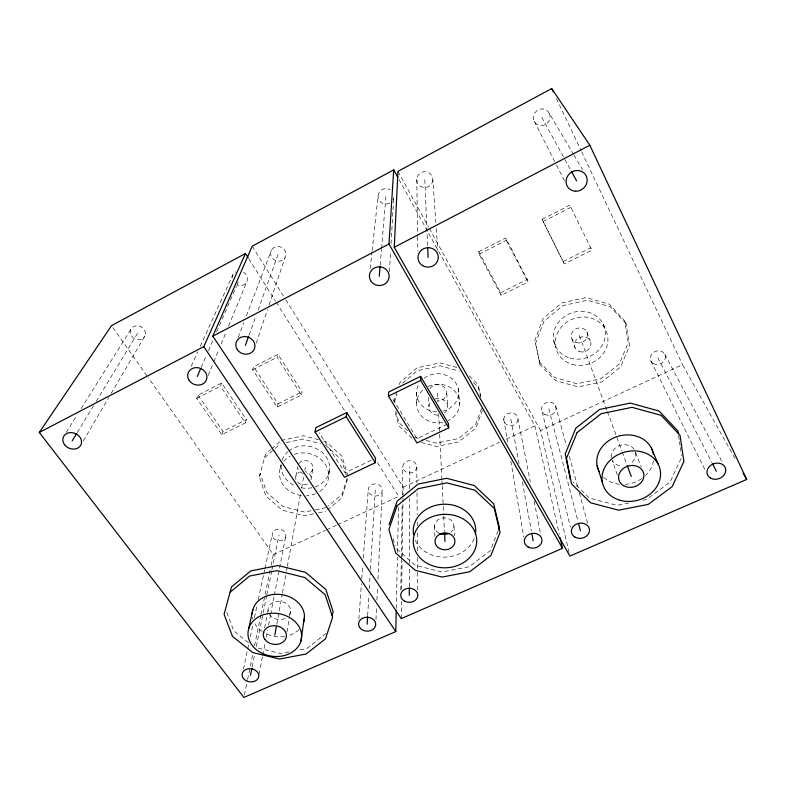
<?xml version="1.0" encoding="UTF-8"?>
<svg xmlns="http://www.w3.org/2000/svg" width="786" height="786" viewBox="0 0 786 786"><rect width="100%" height="100%" fill="white"/><g stroke="black" fill="none" stroke-linecap="round" stroke-linejoin="round"><path stroke-width="0.59" stroke-dasharray="3.93 2.95" d="M409.31 586.749L409.388 568.386M409.408 563.493L409.663 498.629M409.703 488.833L409.791 466.805M400.801 590.198L401.292 559.603M401.312 558.384L402.177 504.543M402.324 494.758L402.776 466.619M401.243 618.621L401.499 601.575M401.675 589.402L402.088 561.41M402.157 556.537L402.953 502.981M402.972 501.763L403.022 498.118M403.041 496.899L403.189 487.163L284.758 298.13M396.291 608.433L397.411 557.274M397.52 552.401L398.502 507.324M375.973 619.555L376.632 606.134M376.926 600.023L377.585 586.602M377.948 579.272L382.31 490.15M389.424 271.632L390.622 251.048M391.045 243.788L392.951 211.1M393.02 209.891L393.727 197.777M367.651 615.664L368.909 594.923M369.282 588.822L370.167 574.173M370.461 569.29L375.266 489.963M358.888 619.103L361.442 583.723M361.796 578.84L362.768 565.419M363.299 558.099L368.221 489.776M380.178 265.324L381.485 249.594M381.583 248.386L385.916 196.362M370.177 268.704L372.014 251.775M372.142 250.567L378.037 196.156A7.889 7.732 11.3 0 1 389.994 189.75M328.676 475.216L329.707 467.925M287.028 631.885L289.572 616.617M289.769 615.438L290.555 610.742M312.789 469.193L310.961 480.04A7.811 6.74 8.8 0 0 305.332 471.59M276.8 624.231L282.302 594.049M282.518 592.841L286.261 572.326M286.477 571.117L287.136 567.492M287.352 566.293L300.547 493.873M301.647 487.831L304.064 474.557M304.821 470.392L305.39 467.277M259.056 674.359L262.524 656.369M262.76 655.16L265.304 641.966M266.228 637.171L267.613 629.979M268.547 625.175L270.394 615.576M270.63 614.377L274.098 596.387M274.334 595.189L285.908 535.207M295.87 476.139L297.747 466.55M264.597 627.749L267.387 613.66M267.613 612.481L268.075 610.133M252.168 666.941L254.851 653.746M256.315 646.554L262.907 614.171M263.153 612.972L266.572 596.181M266.818 594.982L271.701 571M271.936 569.801L279.02 535.03M244.377 695.04L247.344 680.637M247.59 679.428L252.787 654.217M254.526 645.817L260.706 615.802M260.962 614.603L264.921 595.395M265.167 594.196L270.856 566.578M271.101 565.38L273.332 554.572L148.269 377.634M243.375 669.112L247.482 649.934M247.737 648.735L248.769 643.94M250.312 636.748L253.131 623.553M254.418 617.56L256.983 605.574M258.27 599.58L264.685 569.614M264.941 568.406L272.133 534.844M301.392 394.994L302.07 391.841L277.89 354.319L253.603 366.728L252.611 369.764L277.203 407.05L301.392 394.994L277.055 357.296L277.89 354.319M280.14 468.368L281.064 464.231M277.203 407.05L278.028 403.837L253.603 366.728M313.643 513.779L304.035 515.734L282.233 510.183L265.874 496.064L259.331 476.915L260.235 473.388L266.729 492.458L282.989 506.518L304.654 512.04L314.223 510.104M259.331 476.915L265.462 454.298L270.738 449.671M245.379 422.917L246.391 419.636L221.632 383.057L197.984 395.142L196.657 398.305L221.819 434.658L245.379 422.917L220.453 386.172L221.632 383.057M347.166 478.065L341.998 494.463L328.037 506.115M347.52 479.264L341.586 498.088L327.536 509.78M393.825 401.41L397.097 391.369M399.268 384.668L399.995 382.438L417.012 367.819L439.944 362.857L457.658 367.72M394.444 402.324L396.999 394.474M256.167 343.118L267.466 309.664M269.028 305.047L284.994 257.749A7.772 7.271 25.3 0 0 278.087 246.509A7.772 7.271 25.3 0 0 271.681 257.356A7.772 7.271 25.3 0 0 284.994 257.749M221.819 434.658L222.969 431.327L246.391 419.636M249.083 335.121L256.069 315.667M258.122 309.949L278.254 253.898M481.612 408.189L475.599 424.627L458.621 438.529L436.387 443.147L422.642 439.492M482.437 410.282L475.982 427.889L458.896 441.85L436.535 446.487L421.551 442.518M238.197 337.371L243.817 322.624M246.411 315.825L271.494 250.027M498.069 530.933L490.307 550.603L469.301 566.706L441.948 572.002L415.195 565.262L395.839 548.078M208.211 375.374L213.311 363.024M213.772 361.894L218.872 349.544M221.19 343.934L226.28 331.584M228.598 325.964L246.666 282.174M201.177 367.484L206.492 355.223M208.428 350.772L213.261 339.631M216.641 331.83L232.597 295.055M233.078 293.944L236.458 286.143M236.94 285.023L238.394 281.683M191.204 366.266L197.748 351.892M200.263 346.361L233 274.501M83.237 440.985L108.684 397.677M111.16 393.452L144.673 336.398A7.742 6.769 27 0 0 137.275 325.738A7.742 6.769 27 0 0 131.635 336.025A7.742 6.769 27 0 0 144.673 336.398M77.244 432.565L93.662 405.527M96.187 401.371L137.864 332.743M66.191 432.398L77.215 414.841M81.105 408.641L131.036 329.069M271.612 448.904L280.396 441.192M264.587 457.737L274.304 449.219M275.188 448.442L280.484 443.805M402.629 383.185L417.042 370.815L440.111 365.834L459.309 371.1M326.102 633.418L306.845 648.519L297.285 650.317M478.713 251.746L505.673 237.971L527.278 279.423L528.035 282.017L501.222 295.379L479.146 254.183L478.713 251.746L500.643 292.726L501.222 295.379M542.124 219.353L569.86 205.185L591.858 250.203L564.279 263.949L542.124 219.353L564.279 263.949M196.657 398.305L220.453 386.172M252.611 369.764L277.055 357.296M479.146 254.183L506.292 240.329L505.673 237.971M542.998 221.603L570.921 207.357L569.86 205.185M278.028 403.837L302.07 391.841M500.643 292.726L527.278 279.423M563.287 261.453L590.679 247.777L591.858 250.203M371.198 460.331L345.044 472.759L319.136 432.811M447.362 424.116L416.914 438.598L391.792 397.225M403.189 487.163L499.474 442.312M506.115 439.217L534.893 425.806L427.977 231.978M273.332 554.572L325.492 530.363M326.603 529.843L336.595 525.205M337.695 524.694L398.738 496.359L377.123 462.109M569.064 552.499L540.562 430.531L682.513 364.635L736.001 460.301M281.28 440.425L303.445 435.729L318.733 439.747M286.359 442.567L302.787 439.089L320.531 443.756M315.412 509.859L326.17 507.668M318.458 512.806L325.669 511.342M628.78 503.05L617.02 505.369L589.323 498.049L572.935 481.897M642.899 500.269L646.426 499.572L670.094 482.005L681.757 456.961L681.403 454.593M288.924 651.889L280.563 653.461L257.425 647.929M323.439 440.985L325.787 441.604L342.057 456.332L347.903 475.726M414.625 437.36L421.502 439.187M248.464 642.693L233.796 630.942L226.702 612.284M325.266 444.994L341.635 459.79L346.822 476.974M412.002 438.205L398.826 425.835L394.572 410.174M407.639 430.787L398.915 422.583L395.702 410.793M473.486 382.674L478.468 387.586L480.59 396.694M469.35 375.905L478.065 384.501L480.963 396.969M539.255 361.766L554.729 377.594L577.12 383.784L600.681 378.813L619.388 363.889L628.269 342.706L624.673 320.796L609.288 304.162L586.179 297.56L561.823 302.915L543.038 318.644L534.873 340.24L540.061 364.783L555.623 380.689L578.142 386.909L601.86 381.917L620.694 366.915L629.635 345.634L626.029 323.616L624.673 320.796M626.029 323.616L610.555 306.894L587.309 300.242L562.786 305.626L543.873 321.445L535.649 343.148L540.061 364.783M112.938 327.654L147.562 376.641M197.984 395.142L222.969 431.327M248.74 258.702L275.601 301.244M276.25 302.286L345.025 411.255M252.227 246.195L284.11 297.088M549.247 113.292A8.567 8.106 -49.9 0 1 541.043 125.642A8.567 8.106 -49.9 0 1 534.912 112.87A8.567 8.106 -49.9 0 1 549.247 113.292L573.289 154.017M573.908 155.058L582.544 169.688M399.033 179.503L427.388 230.907M397.962 171.368L428.734 227.282M429.323 228.362L540.562 430.531M541.731 117.301L570.813 170.307M664.809 354.407L722.815 463.072M506.292 240.329L528.035 282.017M657.823 357.679L711.89 462.561M534.244 121.29L555.928 163.96M556.488 165.05L564.829 181.468M650.857 360.941L705.435 470.647M556.439 98.535L581.119 150.647M581.65 151.757L682.513 364.635M603.137 324.019L605.672 329.914M635.599 452.549L641.189 466.864M586.798 331.879L590.237 340.751M579.351 335.465L606.969 410.498M607.391 411.648L621.785 450.761M622.207 451.911L626.786 464.369M571.933 339.031L575.067 348.021M617.315 474.95L612.304 460.458A12.35 10.523 -15.6 0 0 622.119 466.029M553.786 340.986L555.653 347.048M393.138 538.734L395.161 545.739M555.476 405.596L566.441 445.721M569.349 456.342L578.054 488.204M579.341 492.92L587.722 523.604M548.815 408.72L577.975 521.285M542.173 411.825L570.449 527.229M534.893 425.806L559.278 534.038M518.062 419.508A7.212 6.386 -9.2 0 1 506.852 424.735A7.212 6.386 -9.2 0 1 507.746 413.642A7.212 6.386 -9.2 0 1 518.062 419.508L530.373 482.044M534.156 501.291L540.542 533.763M510.89 419.311L519.045 463.799M522.356 481.838L531.395 531.13M503.708 419.125L507.599 441.958M510.871 461.185L523.751 536.907M678.593 435.65L679.301 440.386M679.477 441.575L680.175 446.31M680.352 447.489L681.226 453.414M458.218 388.53L459.653 404.289M432.88 179.876A8.076 7.958 -16 0 1 420.53 186.41A8.076 7.958 -16 0 1 421.05 172.625A8.076 7.958 -16 0 1 432.88 179.876L435.827 222.438M436.25 228.52L437.773 250.41M446.723 393.167L447.666 407.138M453.954 526.433L454.563 535.816M437.596 392.921L438.018 401.322M438.617 413.505L439.59 433.096M439.659 434.314L441.909 479.607M441.968 480.826L442.154 484.5M442.213 485.728L443.186 505.31M443.245 506.528L443.668 515.105M443.736 516.323L444.463 531.012M424.813 179.66L427.653 246.509M434.491 525.922L434.855 536.455M428.616 397.333L428.92 406.637M416.757 179.454L417.621 235.319M417.641 236.527L417.867 251.107M416.521 392.361L416.619 403.149M416.816 466.992A7.015 6.131 0.4 0 1 406.097 471.993A7.015 6.131 0.4 0 1 406.48 461.382A7.015 6.131 0.4 0 1 416.816 466.992L416.934 482.909M417.012 492.704L417.189 514.742M417.248 522.091L417.278 525.755M417.337 533.105L417.484 551.467M417.533 557.588L417.641 571.058M417.651 572.287L417.798 590.65M653.451 460.714A28.758 24.454 -15.5 0 1 645.503 475.53M641.759 478.576A28.758 24.454 -15.5 0 1 625.116 484.382M619.545 484.294A28.758 24.454 -15.5 0 1 603.058 476.807M635.491 452.412A12.35 10.523 -15.6 0 1 630.205 463.769M611.331 457.305A12.35 10.523 -15.6 0 1 620.439 445.289A12.35 10.523 -15.6 0 1 634.734 450.349M243.444 272.084A7.84 7.202 25.8 0 1 246.892 281.752A7.84 7.202 25.8 0 1 237.166 285.004M232.125 278.136A7.84 7.202 25.8 0 1 235.712 271.877M298.916 629.625A26.233 21.183 7.7 0 1 287.774 635.815M284.561 636.483A26.233 21.183 7.7 0 1 263.055 632.091M262.151 631.492A26.233 21.183 7.7 0 1 254.251 622.718M252.964 619.515A26.233 21.183 7.7 0 1 252.444 617.295M298.709 463.76A7.663 6.652 8.9 0 1 311.384 463.347A7.663 6.652 8.9 0 1 307.464 473.752M303.514 473.644A7.663 6.652 8.9 0 1 298.041 468.8M307.395 484.029A7.811 6.74 8.8 0 1 296.735 481.268A7.811 6.74 8.8 0 1 299.427 472.111M288.757 450.958A24.386 21.153 8.9 0 1 326.259 456.98A24.386 21.153 8.9 0 1 313.133 487.477M311.934 487.752A24.386 21.153 8.9 0 1 300.478 487.664M293.61 485.188A24.386 21.153 8.9 0 1 281.152 464.408M282.095 460.085A24.386 21.153 8.9 0 1 287.853 451.704M285.141 618.494A11.279 9.127 7.7 0 1 268.291 611.665A11.279 9.127 7.7 0 1 281.044 601.428A11.279 9.127 7.7 0 1 289.16 615.271M294.239 454.328A24.69 21.35 8.9 0 1 325.384 464.467A24.69 21.35 8.9 0 1 318.694 492.134M315.638 493.687A24.69 21.35 8.9 0 1 306.52 495.74M301.215 495.504A24.69 21.35 8.9 0 1 281.349 465.204M283.834 461.362A24.69 21.35 8.9 0 1 290.27 456.077M389.718 203.142A7.889 7.732 11.3 0 1 378.037 196.117M393.707 197.561A7.889 7.732 11.3 0 1 393.118 199.526M428.036 386.565A21.546 19.336 -2.7 0 1 457.206 394.375A21.546 19.336 -2.7 0 1 448.079 420.618M442.842 422.387A21.546 19.336 -2.7 0 1 419.095 412.758A21.546 19.336 -2.7 0 1 423.438 389.561M424.027 378.321A21.094 19.031 -2.8 0 1 456.263 383.706A21.094 19.031 -2.8 0 1 443.265 411.039M436.77 411.785A21.094 19.031 -2.8 0 1 419.685 382.88M439.02 533.183A9.746 8.273 -1.9 0 1 436.485 521.197A9.746 8.273 -1.9 0 1 450.8 519.988A9.746 8.273 -1.9 0 1 450.791 532.191M429.863 388.589A9.137 8.233 -2.8 0 1 441.044 385.228A9.137 8.233 -2.8 0 1 446.527 394.552A9.137 8.233 -2.8 0 1 437.242 401.125M435.022 399.003A9.383 8.41 -2.7 0 1 446.595 402.864A9.383 8.41 -2.7 0 1 443.668 413.701M437.92 415.263A9.383 8.41 -2.7 0 1 430.345 402.461M474.164 538.636A31.234 26.449 -1.8 0 1 444.512 557.136A31.234 26.449 -1.8 0 1 414.821 539.235M653.225 363.505A7.703 6.72 -22.9 0 0 665.329 357.876A7.703 6.72 -22.9 0 0 654.925 351.597A7.703 6.72 -22.9 0 0 653.225 363.505M544.61 414.271A7.388 6.524 -12.8 0 0 556.144 408.907A7.388 6.524 -12.8 0 0 545.71 402.904A7.388 6.524 -12.8 0 0 544.61 414.271M576.472 342.647A8.263 7.428 -19.7 0 0 587.417 333.726A8.263 7.428 -19.7 0 0 574.183 329.953A8.263 7.428 -19.7 0 0 576.472 342.647M579.695 351.686A8.42 7.546 -19.3 0 0 590.866 342.627A8.42 7.546 -19.3 0 0 577.366 338.786A8.42 7.546 -19.3 0 0 579.695 351.686M570.037 358.102A26.292 23.649 -19.7 0 0 605.063 329.914A26.292 23.649 -19.7 0 0 563.041 317.632A26.292 23.649 -19.7 0 0 570.037 358.102M572.1 364.35A26.636 23.894 -19.4 0 0 607.627 335.868A26.636 23.894 -19.4 0 0 565.055 323.449A26.636 23.894 -19.4 0 0 572.1 364.35M273.125 537.752A6.917 5.797 9.1 0 0 285.063 538.096A6.917 5.797 9.1 0 0 278.873 529.184A6.917 5.797 9.1 0 0 273.125 537.752M369.106 492.812A7.045 6.082 3.2 0 0 381.308 493.166A7.045 6.082 3.2 0 0 375.394 483.862A7.045 6.082 3.2 0 0 369.106 492.812"/><path stroke-width="1.18" d="M409.28 595.316L409.31 587.977M248.091 257.661L245.468 253.505L111.524 325.659L39.3 432.457L243.886 697.437L395.79 631.58L396.242 610.869M388.471 396.115L388.657 392.047L420.638 376.406L448.442 423.605L448.727 427.869L416.944 442.95L388.471 396.115L420.707 380.375L420.638 376.406M394.258 247.276L397.962 171.368L551.703 88.563L589.834 145.243L746.7 479.44L569.899 556.095L394.258 247.276L589.834 145.243M367.141 624.212L367.583 616.892M562.491 548.314L388.982 244.004L393.717 169.864L252.227 246.195L212.819 336.153L401.243 618.621L562.491 548.314L560.084 537.614M375.276 462.718L375.551 458.258L346.734 412.562L315.805 427.682L315.058 431.966L344.533 477.299L375.276 462.718L346.213 416.747L346.734 412.562M379.265 276.22L380.07 266.542M300.841 641.376A26.921 21.536 7.6 0 0 267.476 613.738A26.921 21.536 7.6 0 0 256.128 649.491A26.921 21.536 7.6 0 0 300.841 641.376L304.487 616.479M274.825 635.098L276.367 626.648M250.459 675.331L251.923 668.139M248.661 628.79L252.866 609.572M332.065 615.281L333.185 611.881L325.836 589.49L305.636 572.385L278.008 565.517L250.744 570.911L231.516 586.955L224.089 614.318L232.499 636.375L252.827 652.596L279.62 659.002L306.088 654.031L325.483 638.871L332.606 617.236L325.198 594.727L304.84 577.543L277.006 570.636L249.545 576.059L230.18 592.182M389.08 524.704L397.117 501.213L418.172 484.078L446.595 478.291L474.38 485.581L493.687 503.787L499.365 527.652L498.501 529.833M245.379 345.418L248.671 336.261M197.306 376.396L200.695 368.595M39.3 432.457L203.78 346.646L245.468 253.505M72.194 440.887L76.606 433.607M212.819 336.153L388.982 244.004M315.058 431.966L346.213 416.747M203.78 346.646L395.79 631.58M420.707 380.375L448.727 427.869M743.134 473.064L746.7 479.44M393.717 169.864L397.854 177.361M571.393 171.368L576.629 180.908M712.45 463.642L716.351 471.217M551.703 88.563L553.285 91.883M651.427 448.167L658.295 464.428M627.189 465.459L631.237 476.463M597.095 465.626L602.351 482.24M578.584 523.653L580.432 530.766M570.351 479.352L565.242 453.866L575.804 428.203L599.62 409.447L630.274 403.08L659.081 411.029L677.896 430.915L678.249 433.283M531.837 533.527L533.163 540.748M444.522 532.171L444.974 541.407M427.702 247.718L428.115 257.444M599.207 471.629A28.758 24.454 -15.5 0 1 617.383 436.505A28.758 24.454 -15.5 0 1 653.412 454.259M252.198 613.964A26.233 21.183 7.7 0 1 281.801 594.648A26.233 21.183 7.7 0 1 303.691 621.942M448.718 533.439A9.746 8.273 -1.9 0 1 439.747 533.537M413.574 534.785A31.234 26.449 -1.8 0 1 444.434 504.229A31.234 26.449 -1.8 0 1 475.392 534.136M396.999 505.909L388.913 529.528L395.722 553.02L415.214 570.292L442.164 577.071L469.723 571.746L490.886 555.564L500.024 532.495L494.306 508.503L474.862 490.199L446.861 482.859L418.211 488.686L396.999 505.909M577.111 432.585L566.451 458.405L571.589 484.029L590.699 502.834L618.602 510.202L648.244 504.366L672.118 486.711L683.889 461.529L680.028 435.316L661.075 415.313L632.042 407.315L601.143 413.721L577.111 432.585M575.598 191.224A10.827 10.09 -37.9 0 0 586.238 175.946A10.827 10.09 -37.9 0 0 568.052 175.406A10.827 10.09 -37.9 0 0 575.598 191.224M710.465 478.055A9.56 7.899 -19.2 0 0 725.645 471.462A9.56 7.899 -19.2 0 0 712.951 464.035A9.56 7.899 -19.2 0 0 710.465 478.055M575.136 537.221A9.108 7.595 -10.4 0 0 589.451 531.002A9.108 7.595 -10.4 0 0 576.708 523.977A9.108 7.595 -10.4 0 0 575.136 537.221M422.691 265.668A10.169 9.717 -5.2 0 0 438.274 257.71A10.169 9.717 -5.2 0 0 423.389 248.838A10.169 9.717 -5.2 0 0 422.691 265.668M620.164 500.309A29.583 24.956 -15.1 0 0 660.309 470.657A29.583 24.956 -15.1 0 0 613.375 457.55A29.583 24.956 -15.1 0 0 620.164 500.309M623.622 485.689A12.812 10.808 -15.1 0 0 643.842 476.797A12.812 10.808 -15.1 0 0 626.285 466.737A12.812 10.808 -15.1 0 0 623.622 485.689M64.58 444.738A9.619 7.978 23.2 0 0 80.752 445.21A9.619 7.978 23.2 0 0 71.221 432.605A9.619 7.978 23.2 0 0 64.58 444.738M243.346 678.406A8.4 6.573 8.1 0 0 257.837 678.829A8.4 6.573 8.1 0 0 250.184 668.699A8.4 6.573 8.1 0 0 243.346 678.406M359.634 627.454A8.597 6.966 2.9 0 0 374.519 627.886A8.597 6.966 2.9 0 0 367.259 617.226A8.597 6.966 2.9 0 0 359.634 627.454M189.23 380.493A9.776 8.597 20.8 0 0 205.893 380.984A9.776 8.597 20.8 0 0 196.795 367.612A9.776 8.597 20.8 0 0 189.23 380.493M264.882 639.431A11.652 9.324 7.6 0 0 285.004 640.04A11.652 9.324 7.6 0 0 274.569 625.695A11.652 9.324 7.6 0 0 264.882 639.431M370.619 280.612A9.884 9.373 6.3 0 0 387.724 281.123A9.884 9.373 6.3 0 0 379.461 266.808A9.884 9.373 6.3 0 0 370.619 280.612M237.254 349.544A9.678 8.715 19.4 0 0 253.839 350.035A9.678 8.715 19.4 0 0 245.055 336.565A9.678 8.715 19.4 0 0 237.254 349.544M528.153 547.017A8.852 7.398 -7.4 0 0 541.967 540.984A8.852 7.398 -7.4 0 0 529.391 534.166A8.852 7.398 -7.4 0 0 528.153 547.017M404.77 601.251A8.558 7.035 0.6 0 0 417.838 595.542A8.558 7.035 0.6 0 0 405.232 589.078A8.558 7.035 0.6 0 0 404.77 601.251M439.6 548.5A9.972 8.4 -1.8 0 0 454.937 541.672A9.972 8.4 -1.8 0 0 440.406 533.949A9.972 8.4 -1.8 0 0 439.6 548.5M427.643 563.611A31.735 26.744 -1.8 0 0 476.68 542.252A31.735 26.744 -1.8 0 0 430.669 517.335A31.735 26.744 -1.8 0 0 427.643 563.611"/></g></svg>
